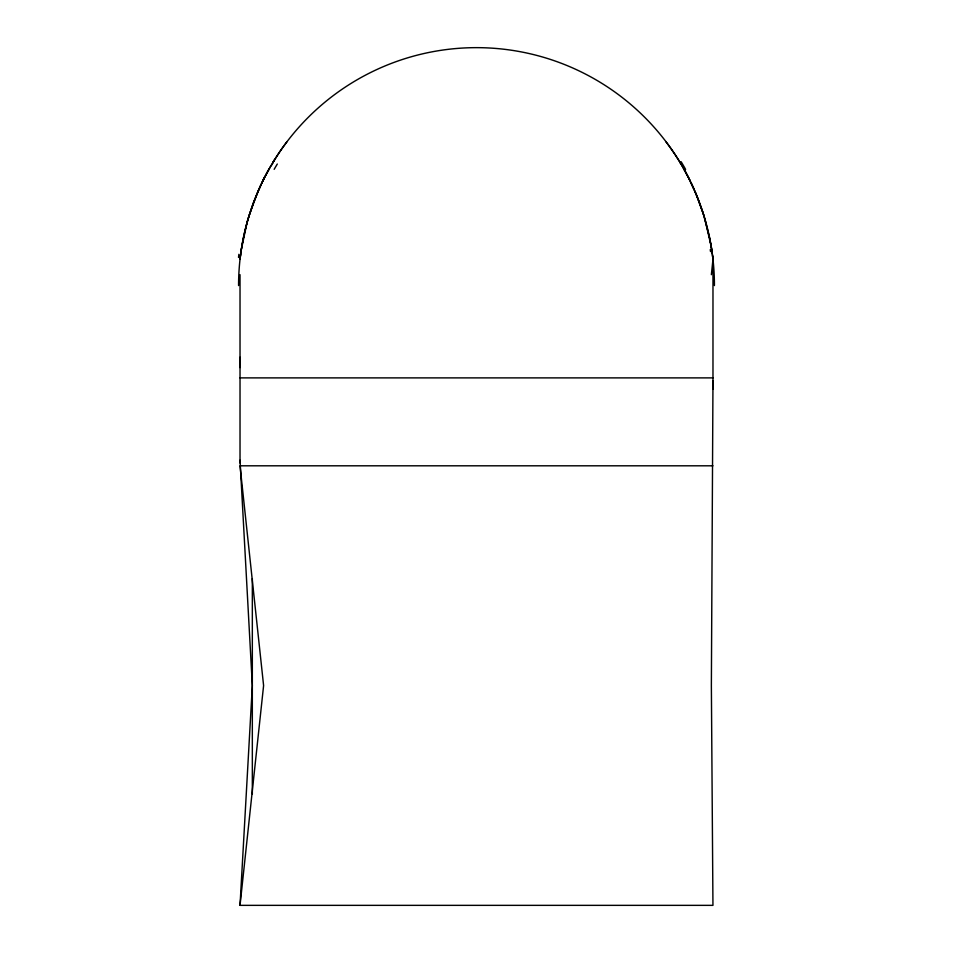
<?xml version="1.0" encoding="UTF-8"?>
<svg xmlns="http://www.w3.org/2000/svg" width="953" height="953" viewBox="0 0 953 953"><rect width="100%" height="100%" fill="white"/><g stroke="black" fill="none" stroke-linecap="round" stroke-linejoin="round"><path stroke-width="1.43" d="M240.025 460.228L252.342 685.576L240.025 905.35L712.951 905.35L711.367 685.576L712.975 380.676M240.025 463.015L240.025 357.244M712.975 389.038L712.975 259.335L711.367 274.69M240.025 905.35L263.6 685.576L240.025 465.803L712.951 465.803M240.311 256.798L240.025 259.276L240.597 254.594M240.394 256.202L241.312 249.555M241.085 251.056L241.204 250.27M241.264 249.877L246.982 222.847A419.225 50.997 90 0 1 248.114 218.856L248.876 216.307M241.383 249.078L241.574 247.887M249.257 215.068L257.81 191.851M258.203 190.934L261.789 183.059M260.8 185.168L253.307 203.144L247.804 219.952A155.875 77.002 90 0 0 245.433 228.839A143.021 70.653 90 0 0 242.61 241.931L242.038 245.1A113.681 56.167 -90 0 0 241.645 247.482M261.563 183.536L262.039 182.547M262.135 182.333L262.599 181.368M261.944 182.738L263.85 178.854M262.814 180.939L263.111 180.331M263.242 180.069L268.067 170.837M265.649 175.34L271.093 165.5M268.472 170.111L268.865 169.384M272.82 162.594L279.086 152.766A237.869 237.869 0 0 1 286.913 141.818M273.32 161.772L273.761 161.057M273.976 160.7L274.643 159.627M240.049 377.888L712.951 377.888M673.747 152.528L680.025 162.332M681.24 164.369L688.28 177.139M684.183 169.479L686.136 173.041M688.137 176.853L697.227 196.735L704.279 216.831M688.602 177.782L688.924 178.402M689.222 178.985L689.889 180.343M691.056 182.738L694.213 189.587M694.999 191.398L703.1 213.031L709.449 237.142A176.079 21.419 -90 0 1 710.998 245.29L712.189 252.95M704.66 218.094L711.212 246.589M711.283 246.982L711.974 251.449A90.63 11.019 90 0 1 712.725 257.131L712.749 257.286M712.546 255.666L712.725 257.155M712.796 257.739L712.975 259.287M712.832 258.049L712.904 258.668M252.331 578.662L252.331 793.98M240.025 274.69L240.025 367.572M238.572 285.578A237.928 237.928 0 0 1 476.5 47.65A237.928 237.928 0 0 1 714.428 285.578M685.767 172.612A25.564 2.001 60.1 0 1 687.732 176.341M679.989 162.629A59.205 14.188 58.3 0 1 681.061 164.416M665.837 141.628A237.869 237.869 0 0 1 673.64 152.528M271.391 165.524A56.31 11.472 -58.5 0 1 273.082 162.689M263.242 179.641A26.017 1.918 -60.2 0 1 264.946 176.281M238.512 257.429A50.485 10.852 -77.7 0 1 238.893 254.284M274.166 169.336A68.247 15.296 -58.8 0 1 277.299 164.035M681.145 161.736A63.136 17.893 58.4 0 1 685.612 169.42M710.235 249.65A35.702 3.121 80.5 0 1 710.521 251.58"/></g></svg>
